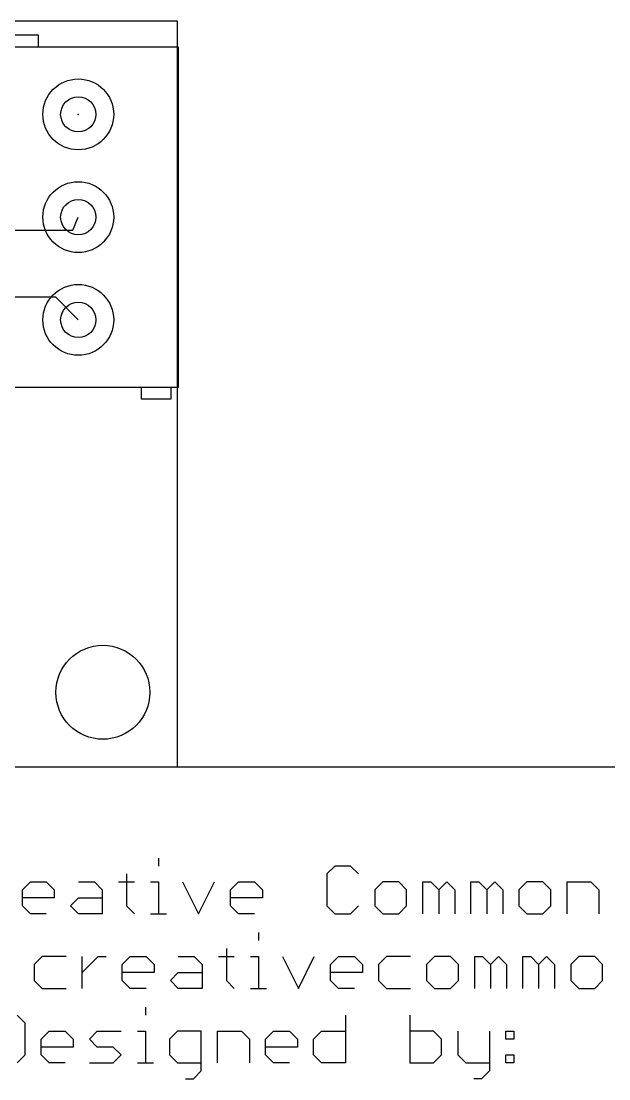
# Model space of a CAD drawing. Extents: x 0 to 107, y -11 to 80.
# Drawn here: x 32.78 to 52.8, y -10.63 to 25.4 of the extents above; entities that cross this region are included whole.
import ezdxf

# ---------------------------------------------------------------- set-up
doc = ezdxf.new("R2010")
doc.units = 0
for name, color, linetype in [('1', 14, 'CONTINUOUS'), ('16', 174, 'CONTINUOUS'), ('17', 94, 'CONTINUOUS'), ('20', 178, 'CONTINUOUS'), ('21', 251, 'CONTINUOUS'), ('23', 178, 'CONTINUOUS'), ('44', 251, 'CONTINUOUS'), ('51', 134, 'CONTINUOUS')]:
    doc.layers.add(name, color=color, linetype=linetype)

# ---------------------------------------------------------------- blocks, each defined once
blk = doc.blocks.new('ROUNDP')
blk.add_circle((0, 0), 0.5)

msp = doc.modelspace()

# ---------------------------------------------------------------- linework, layer by layer
at = {"layer": '1'}
for p, q in [((34.5418, 18.285), (34.7218, 18.725)), ((29.4386, 18.285), (34.5418, 18.285)), ((29.4386, 16.005), (33.9418, 16.005)), ((33.9418, 16.005), (34.7218, 15.225)), ((0, 0), (99.695, 0))]:
    msp.add_line(p, q, dxfattribs=at)
at = {"layer": '16'}
msp.add_line((0, 0), (99.695, 0), dxfattribs=at)
at = {"layer": '20'}
for p, q in [((38.1, 25.4), (0, 25.4)), ((38.1, 0), (38.1, 25.4)), ((0, 0), (38.1, 0))]:
    msp.add_line(p, q, dxfattribs=at)
msp.add_circle((35.56, 2.54), 1.6, dxfattribs=at)
at = {"layer": '21'}
for p, q in [((31.9218, 24.525), (38.1218, 24.525)), ((38.1218, 24.525), (38.1218, 12.925)), ((38.1218, 12.925), (31.9218, 12.925))]:
    msp.add_line(p, q, dxfattribs=at)
at = {"layer": '23'}
msp.add_point((34.7218, 22.225), dxfattribs=at)
at = {"layer": '44'}
for centre in [(34.7218, 22.225), (34.7218, 18.725), (34.7218, 15.225)]:
    msp.add_circle(centre, 0.6, dxfattribs=at)
at = {"layer": '51'}
for p, q in [((33.3718, 24.925), (32.3718, 24.925)), ((33.3718, 24.525), (33.3718, 24.925)), ((36.8718, 12.525), (36.8718, 12.925)), ((37.8718, 12.925), (37.8718, 12.525)), ((37.8718, 12.525), (36.8718, 12.525)), ((37.4562, -3.1056), (37.4562, -3.3768)), ((43.4591, -3.3768), (43.188, -3.648)), ((44.0015, -3.3768), (43.4591, -3.3768)), ((44.2726, -3.648), (44.0015, -3.3768)), ((32.8193, -4.1903), (33.0905, -3.9191)), ((33.0905, -3.9191), (33.6328, -3.9191)), ((33.6328, -3.9191), (33.904, -4.1903)), ((34.7276, -3.9191), (35.27, -3.9191)), ((35.27, -3.9191), (35.5411, -4.1903)), ((36.0936, -3.9191), (36.636, -3.9191)), ((36.3648, -3.648), (36.3648, -4.7326)), ((37.1851, -3.9191), (37.4562, -3.9191)), ((37.4562, -3.9191), (37.4562, -5.0038)), ((38.2765, -3.9191), (38.8188, -5.0038)), ((38.8188, -5.0038), (39.3612, -3.9191)), ((39.9137, -4.1903), (40.1848, -3.9191)), ((40.1848, -3.9191), (40.7272, -3.9191)), ((40.7272, -3.9191), (40.9983, -4.1903)), ((43.188, -3.648), (43.188, -4.7326)), ((45.0963, -3.9191), (44.8251, -4.1903)), ((45.6386, -3.9191), (45.0963, -3.9191)), ((45.9098, -4.1903), (45.6386, -3.9191)), ((46.4623, -5.0038), (46.4623, -3.9191)), ((46.4623, -3.9191), (46.7335, -3.9191)), ((46.7335, -3.9191), (47.0046, -4.1903)), ((47.0046, -4.1903), (47.2758, -3.9191)), ((47.2758, -3.9191), (47.547, -4.1903)), ((48.0995, -5.0038), (48.0995, -3.9191)), ((48.0995, -3.9191), (48.3706, -3.9191)), ((48.3706, -3.9191), (48.6418, -4.1903)), ((48.6418, -4.1903), (48.9129, -3.9191)), ((48.9129, -3.9191), (49.1841, -4.1903)), ((50.0078, -3.9191), (49.7366, -4.1903)), ((50.5501, -3.9191), (50.0078, -3.9191)), ((50.8213, -4.1903), (50.5501, -3.9191)), ((51.3738, -5.0038), (51.3738, -3.9191)), ((51.3738, -3.9191), (52.1873, -3.9191)), ((52.1873, -3.9191), (52.4584, -4.1903)), ((32.8193, -4.7326), (32.8193, -4.1903)), ((33.904, -4.1903), (33.904, -4.4615)), ((35.5411, -4.1903), (35.5411, -5.0038)), ((39.9137, -4.7326), (39.9137, -4.1903)), ((40.9983, -4.1903), (40.9983, -4.4615)), ((44.8251, -4.1903), (44.8251, -4.7326)), ((45.9098, -4.7326), (45.9098, -4.1903)), ((47.0046, -4.1903), (47.0046, -5.0038)), ((47.547, -4.1903), (47.547, -5.0038)), ((48.6418, -4.1903), (48.6418, -5.0038)), ((49.1841, -4.1903), (49.1841, -5.0038)), ((49.7366, -4.1903), (49.7366, -4.7326)), ((50.8213, -4.7326), (50.8213, -4.1903)), ((52.4584, -4.1903), (52.4584, -5.0038)), ((33.904, -4.4615), (32.8193, -4.4615)), ((34.4565, -4.7326), (34.7276, -4.4615)), ((34.7276, -4.4615), (35.5411, -4.4615)), ((40.9983, -4.4615), (39.9137, -4.4615)), ((33.0905, -5.0038), (32.8193, -4.7326)), ((33.6328, -5.0038), (33.0905, -5.0038)), ((34.7276, -5.0038), (34.4565, -4.7326)), ((35.5411, -5.0038), (34.7276, -5.0038)), ((36.3648, -4.7326), (36.636, -5.0038)), ((37.1851, -5.0038), (37.7274, -5.0038)), ((40.1848, -5.0038), (39.9137, -4.7326)), ((40.7272, -5.0038), (40.1848, -5.0038)), ((43.188, -4.7326), (43.4591, -5.0038)), ((43.4591, -5.0038), (44.0015, -5.0038)), ((44.0015, -5.0038), (44.2726, -4.7326)), ((44.8251, -4.7326), (45.0963, -5.0038)), ((45.0963, -5.0038), (45.6386, -5.0038)), ((45.6386, -5.0038), (45.9098, -4.7326)), ((49.7366, -4.7326), (50.0078, -5.0038)), ((50.0078, -5.0038), (50.5501, -5.0038)), ((50.5501, -5.0038), (50.8213, -4.7326)), ((40.859, -5.6456), (40.859, -5.9168)), ((33.4918, -6.4591), (33.2206, -6.7303)), ((34.3053, -6.4591), (33.4918, -6.4591)), ((34.8577, -7.5438), (34.8577, -6.4591)), ((34.8577, -7.0015), (35.4001, -6.4591)), ((35.4001, -6.4591), (35.6712, -6.4591)), ((36.222, -6.7303), (36.4932, -6.4591)), ((36.4932, -6.4591), (37.0355, -6.4591)), ((37.0355, -6.4591), (37.3067, -6.7303)), ((38.1304, -6.4591), (38.6727, -6.4591)), ((38.6727, -6.4591), (38.9439, -6.7303)), ((39.4964, -6.4591), (40.0387, -6.4591)), ((39.7675, -6.188), (39.7675, -7.2726)), ((40.5878, -6.4591), (40.859, -6.4591)), ((40.859, -6.4591), (40.859, -7.5438)), ((41.6792, -6.4591), (42.2216, -7.5438)), ((42.2216, -7.5438), (42.7639, -6.4591)), ((43.3164, -6.7303), (43.5876, -6.4591)), ((43.5876, -6.4591), (44.1299, -6.4591)), ((44.1299, -6.4591), (44.401, -6.7303)), ((45.2247, -6.4591), (44.9535, -6.7303)), ((46.0382, -6.4591), (45.2247, -6.4591)), ((46.8619, -6.4591), (46.5907, -6.7303)), ((47.4042, -6.4591), (46.8619, -6.4591)), ((47.6754, -6.7303), (47.4042, -6.4591)), ((48.2279, -7.5438), (48.2279, -6.4591)), ((48.2279, -6.4591), (48.499, -6.4591)), ((48.499, -6.4591), (48.7702, -6.7303)), ((48.7702, -6.7303), (49.0414, -6.4591)), ((49.0414, -6.4591), (49.3125, -6.7303)), ((49.865, -7.5438), (49.865, -6.4591)), ((49.865, -6.4591), (50.1362, -6.4591)), ((50.1362, -6.4591), (50.4073, -6.7303)), ((50.4073, -6.7303), (50.6785, -6.4591)), ((50.6785, -6.4591), (50.9497, -6.7303)), ((51.7733, -6.4591), (51.5022, -6.7303)), ((52.3157, -6.4591), (51.7733, -6.4591)), ((52.5868, -6.7303), (52.3157, -6.4591)), ((33.2206, -6.7303), (33.2206, -7.2726)), ((36.222, -7.2726), (36.222, -6.7303)), ((37.3067, -6.7303), (37.3067, -7.0015)), ((38.9439, -6.7303), (38.9439, -7.5438)), ((43.3164, -7.2726), (43.3164, -6.7303)), ((44.401, -6.7303), (44.401, -7.0015)), ((44.9535, -6.7303), (44.9535, -7.2726)), ((46.5907, -6.7303), (46.5907, -7.2726)), ((47.6754, -7.2726), (47.6754, -6.7303)), ((48.7702, -6.7303), (48.7702, -7.5438)), ((49.3125, -6.7303), (49.3125, -7.5438)), ((50.4073, -6.7303), (50.4073, -7.5438)), ((50.9497, -6.7303), (50.9497, -7.5438)), ((51.5022, -6.7303), (51.5022, -7.2726)), ((52.5868, -7.2726), (52.5868, -6.7303)), ((37.3067, -7.0015), (36.222, -7.0015)), ((37.8592, -7.2726), (38.1304, -7.0015)), ((38.1304, -7.0015), (38.9439, -7.0015)), ((44.401, -7.0015), (43.3164, -7.0015)), ((33.2206, -7.2726), (33.4918, -7.5438)), ((33.4918, -7.5438), (34.3053, -7.5438)), ((36.4932, -7.5438), (36.222, -7.2726)), ((37.0355, -7.5438), (36.4932, -7.5438)), ((38.1304, -7.5438), (37.8592, -7.2726)), ((38.9439, -7.5438), (38.1304, -7.5438)), ((39.7675, -7.2726), (40.0387, -7.5438)), ((40.5878, -7.5438), (41.1301, -7.5438)), ((43.5876, -7.5438), (43.3164, -7.2726)), ((44.1299, -7.5438), (43.5876, -7.5438)), ((44.9535, -7.2726), (45.2247, -7.5438)), ((45.2247, -7.5438), (46.0382, -7.5438)), ((46.5907, -7.2726), (46.8619, -7.5438)), ((46.8619, -7.5438), (47.4042, -7.5438)), ((47.4042, -7.5438), (47.6754, -7.2726)), ((51.5022, -7.2726), (51.7733, -7.5438)), ((51.7733, -7.5438), (52.3157, -7.5438)), ((52.3157, -7.5438), (52.5868, -7.2726)), ((37.0088, -8.1856), (37.0088, -8.4568)), ((32.9109, -8.728), (32.6397, -8.4568)), ((43.8252, -8.4568), (43.8252, -10.0838)), ((46.0149, -8.4568), (46.0149, -10.0838)), ((32.9109, -9.8126), (32.9109, -8.728)), ((33.4634, -9.2703), (33.7345, -8.9991)), ((33.7345, -8.9991), (34.2769, -8.9991)), ((34.2769, -8.9991), (34.548, -9.2703)), ((35.1005, -9.2703), (35.3717, -8.9991)), ((35.3717, -8.9991), (36.1852, -8.9991)), ((36.7377, -8.9991), (37.0088, -8.9991)), ((37.0088, -8.9991), (37.0088, -10.0838)), ((38.1003, -8.9991), (37.8291, -9.2703)), ((38.9138, -8.9991), (38.1003, -8.9991)), ((38.9138, -10.355), (38.9138, -8.9991)), ((39.4663, -10.0838), (39.4663, -8.9991)), ((39.4663, -8.9991), (40.2798, -8.9991)), ((40.2798, -8.9991), (40.5509, -9.2703)), ((41.1034, -9.2703), (41.3746, -8.9991)), ((41.3746, -8.9991), (41.9169, -8.9991)), ((41.9169, -8.9991), (42.1881, -9.2703)), ((42.7406, -9.2703), (43.0117, -8.9991)), ((43.0117, -8.9991), (43.8252, -8.9991)), ((46.8284, -8.9991), (46.0149, -8.9991)), ((47.0995, -9.2703), (46.8284, -8.9991)), ((47.652, -8.9991), (47.652, -9.8126)), ((48.7367, -8.9991), (48.7367, -10.355)), ((49.2892, -8.9991), (49.5604, -8.9991)), ((49.2892, -9.2703), (49.2892, -8.9991)), ((49.5604, -8.9991), (49.5604, -9.2703)), ((33.4634, -9.8126), (33.4634, -9.2703)), ((34.548, -9.2703), (34.548, -9.5415)), ((35.3717, -9.5415), (35.1005, -9.2703)), ((37.8291, -9.2703), (37.8291, -9.8126)), ((40.5509, -9.2703), (40.5509, -10.0838)), ((41.1034, -9.8126), (41.1034, -9.2703)), ((42.1881, -9.2703), (42.1881, -9.5415)), ((42.7406, -9.8126), (42.7406, -9.2703)), ((47.0995, -9.8126), (47.0995, -9.2703)), ((49.5604, -9.2703), (49.2892, -9.2703)), ((34.548, -9.5415), (33.4634, -9.5415)), ((35.914, -9.5415), (35.3717, -9.5415)), ((36.1852, -9.8126), (35.914, -9.5415)), ((42.1881, -9.5415), (41.1034, -9.5415)), ((32.6397, -10.0838), (32.9109, -9.8126)), ((33.7345, -10.0838), (33.4634, -9.8126)), ((34.2769, -10.0838), (33.7345, -10.0838)), ((35.1005, -10.0838), (35.914, -10.0838)), ((35.914, -10.0838), (36.1852, -9.8126)), ((36.7377, -10.0838), (37.28, -10.0838)), ((37.8291, -9.8126), (38.1003, -10.0838)), ((38.1003, -10.0838), (38.9138, -10.0838)), ((41.3746, -10.0838), (41.1034, -9.8126)), ((41.9169, -10.0838), (41.3746, -10.0838)), ((43.0117, -10.0838), (42.7406, -9.8126)), ((43.8252, -10.0838), (43.0117, -10.0838)), ((46.0149, -10.0838), (46.8284, -10.0838)), ((46.8284, -10.0838), (47.0995, -9.8126)), ((47.652, -9.8126), (47.9232, -10.0838)), ((47.9232, -10.0838), (48.7367, -10.0838)), ((49.2892, -9.8126), (49.5604, -9.8126)), ((49.2892, -10.0838), (49.2892, -9.8126)), ((49.5604, -10.0838), (49.2892, -10.0838)), ((49.5604, -9.8126), (49.5604, -10.0838)), ((38.6426, -10.6261), (38.9138, -10.355)), ((48.7367, -10.355), (48.4655, -10.6261)), ((38.3714, -10.6261), (38.6426, -10.6261)), ((48.4655, -10.6261), (48.1944, -10.6261))]:
    msp.add_line(p, q, dxfattribs=at)

# ---------------------------------------------------------------- block references
at = {"layer": '17', "xscale": 2.413, "yscale": 2.413, "rotation": 270}
for p in [(34.7218, 22.225), (34.7218, 22.225), (34.7218, 18.725), (34.7218, 18.725), (34.7218, 15.225), (34.7218, 15.225)]:
    msp.add_blockref('ROUNDP', p, dxfattribs=at)

doc.saveas('drawing.dxf')
